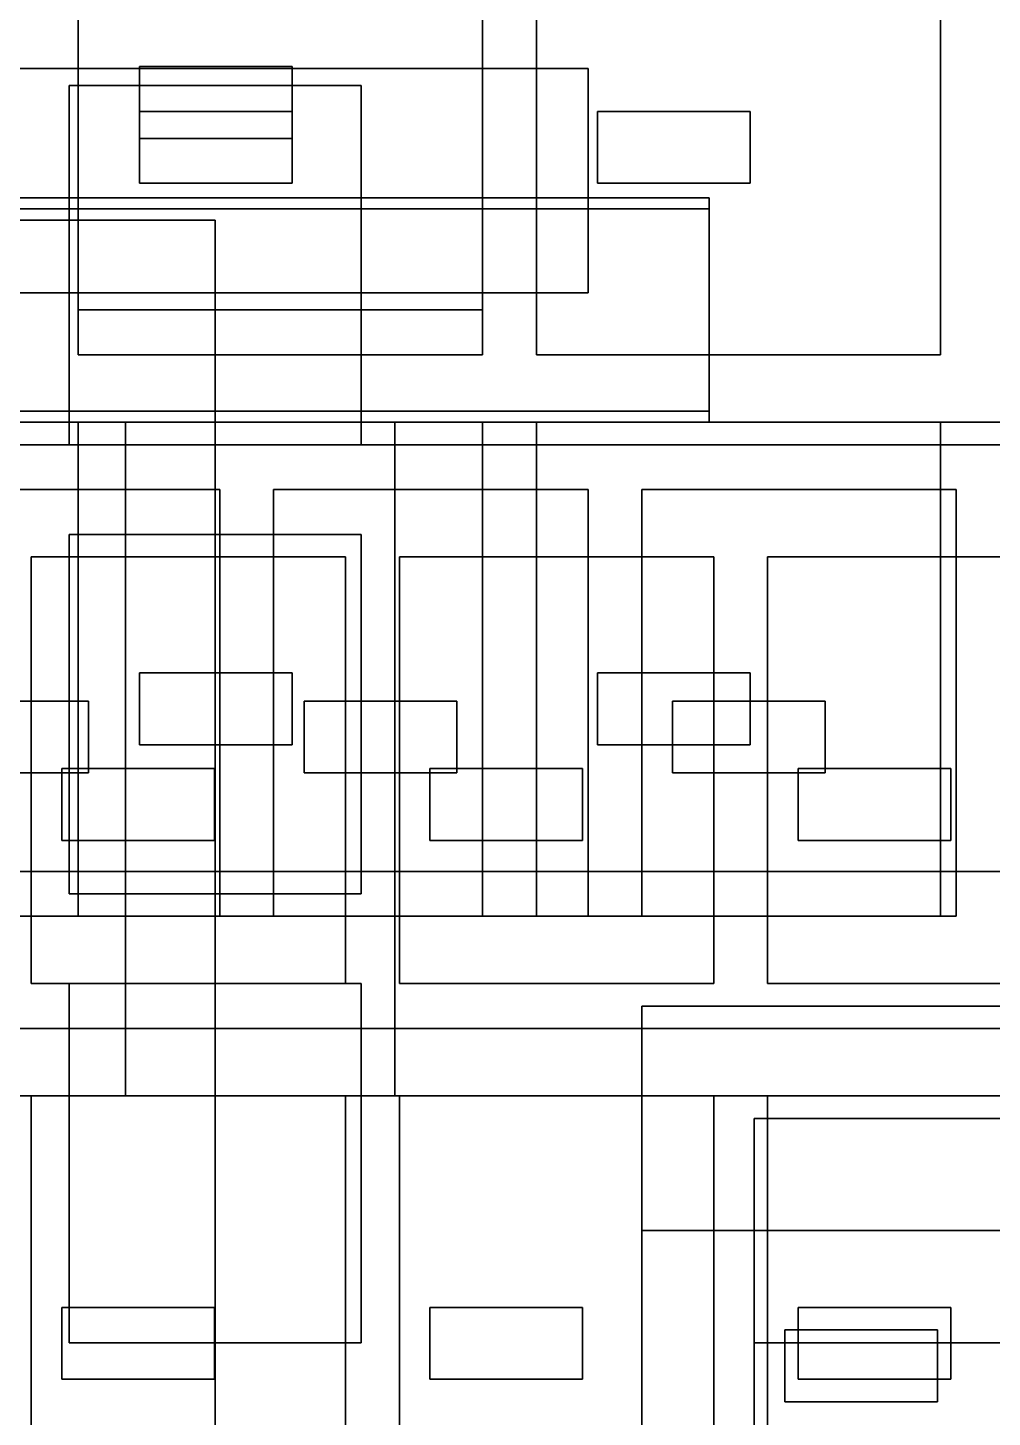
# Model space of a CAD drawing. Header units: feet. Extents: x -228 to 222, y -147 to 142.
# Drawn here: x -26.4 to 16.6, y -1.3 to 60.6 of the extents above; entities that cross this region are included whole.
import ezdxf

# ---------------------------------------------------------------- set-up
doc = ezdxf.new("R2010")
doc.units = ezdxf.units.FT
for name, color, linetype in [('bed', 7, 'CONTINUOUS'), ('corridor_patient', 7, 'CONTINUOUS'), ('corridor_restricted', 7, 'CONTINUOUS'), ('corridor_sterile', 7, 'CONTINUOUS'), ('ed', 7, 'CONTINUOUS'), ('floor', 7, 'CONTINUOUS'), ('icu', 7, 'CONTINUOUS'), ('isolation_bed', 7, 'CONTINUOUS'), ('med_surg', 7, 'CONTINUOUS'), ('nicu', 7, 'CONTINUOUS'), ('oncology', 7, 'CONTINUOUS'), ('picu', 7, 'CONTINUOUS'), ('procedure', 7, 'CONTINUOUS'), ('rehab', 7, 'CONTINUOUS'), ('telemetry', 7, 'CONTINUOUS'), ('utility', 7, 'CONTINUOUS'), ('women', 7, 'CONTINUOUS')]:
    doc.layers.add(name, color=color, linetype=linetype)

msp = doc.modelspace()

# ---------------------------------------------------------------- linework, layer by layer
at = {"layer": 'bed'}
for points in [[(-14.58, 58.84, 63.75), (-21.38, 58.84, 63.75), (-21.38, 58.84, 65.95), (-14.58, 58.84, 65.95)], [(-21.38, 58.84, 63.75), (-21.38, 55.64, 63.75), (-21.38, 55.64, 65.95), (-21.38, 58.84, 65.95)], [(-21.38, 55.64, 65.95), (-14.58, 55.64, 65.95), (-14.58, 58.84, 65.95), (-21.38, 58.84, 65.95)], [(-21.38, 55.64, 63.75), (-21.38, 58.84, 63.75), (-14.58, 58.84, 63.75), (-14.58, 55.64, 63.75)], [(-14.58, 55.64, 63.75), (-14.58, 58.84, 63.75), (-14.58, 58.84, 65.95), (-14.58, 55.64, 65.95)], [(-14.58, 56.84, 63.75), (-21.38, 56.84, 63.75), (-21.38, 56.84, 65.95), (-14.58, 56.84, 65.95)], [(-21.38, 56.84, 63.75), (-21.38, 53.64, 63.75), (-21.38, 53.64, 65.95), (-21.38, 56.84, 65.95)], [(-21.38, 53.64, 65.95), (-14.58, 53.64, 65.95), (-14.58, 56.84, 65.95), (-21.38, 56.84, 65.95)], [(-21.38, 53.64, 63.75), (-21.38, 56.84, 63.75), (-14.58, 56.84, 63.75), (-14.58, 53.64, 63.75)], [(-14.58, 53.64, 63.75), (-14.58, 56.84, 63.75), (-14.58, 56.84, 65.95), (-14.58, 53.64, 65.95)], [(5.82, 56.84, 63.75), (-0.98, 56.84, 63.75), (-0.98, 56.84, 65.95), (5.82, 56.84, 65.95)], [(-0.98, 56.84, 63.75), (-0.98, 53.64, 63.75), (-0.98, 53.64, 65.95), (-0.98, 56.84, 65.95)], [(-0.98, 53.64, 65.95), (5.82, 53.64, 65.95), (5.82, 56.84, 65.95), (-0.98, 56.84, 65.95)], [(-0.98, 53.64, 63.75), (-0.98, 56.84, 63.75), (5.82, 56.84, 63.75), (5.82, 53.64, 63.75)], [(5.82, 53.64, 63.75), (5.82, 56.84, 63.75), (5.82, 56.84, 65.95), (5.82, 53.64, 65.95)], [(-21.38, 55.64, 63.75), (-14.58, 55.64, 63.75), (-14.58, 55.64, 65.95), (-21.38, 55.64, 65.95)], [(-21.38, 53.64, 63.75), (-14.58, 53.64, 63.75), (-14.58, 53.64, 65.95), (-21.38, 53.64, 65.95)], [(-0.98, 53.64, 63.75), (5.82, 53.64, 63.75), (5.82, 53.64, 65.95), (-0.98, 53.64, 65.95)], [(-14.58, 31.84, 63.75), (-21.38, 31.84, 63.75), (-21.38, 31.84, 65.95), (-14.58, 31.84, 65.95)], [(-21.38, 31.84, 63.75), (-21.38, 28.64, 63.75), (-21.38, 28.64, 65.95), (-21.38, 31.84, 65.95)], [(-21.38, 28.64, 65.95), (-14.58, 28.64, 65.95), (-14.58, 31.84, 65.95), (-21.38, 31.84, 65.95)], [(-21.38, 28.64, 63.75), (-21.38, 31.84, 63.75), (-14.58, 31.84, 63.75), (-14.58, 28.64, 63.75)], [(-14.58, 28.64, 63.75), (-14.58, 31.84, 63.75), (-14.58, 31.84, 65.95), (-14.58, 28.64, 65.95)], [(5.82, 31.84, 63.75), (-0.98, 31.84, 63.75), (-0.98, 31.84, 65.95), (5.82, 31.84, 65.95)], [(-0.98, 31.84, 63.75), (-0.98, 28.64, 63.75), (-0.98, 28.64, 65.95), (-0.98, 31.84, 65.95)], [(-0.98, 28.64, 65.95), (5.82, 28.64, 65.95), (5.82, 31.84, 65.95), (-0.98, 31.84, 65.95)], [(-0.98, 28.64, 63.75), (-0.98, 31.84, 63.75), (5.82, 31.84, 63.75), (5.82, 28.64, 63.75)], [(5.82, 28.64, 63.75), (5.82, 31.84, 63.75), (5.82, 31.84, 65.95), (5.82, 28.64, 65.95)], [(-23.64, 30.58, 153.75), (-30.44, 30.58, 153.75), (-30.44, 30.58, 155.95), (-23.64, 30.58, 155.95)], [(-30.44, 27.38, 155.95), (-23.64, 27.38, 155.95), (-23.64, 30.58, 155.95), (-30.44, 30.58, 155.95)], [(-30.44, 27.38, 153.75), (-30.44, 30.58, 153.75), (-23.64, 30.58, 153.75), (-23.64, 27.38, 153.75)], [(-23.64, 27.38, 153.75), (-23.64, 30.58, 153.75), (-23.64, 30.58, 155.95), (-23.64, 27.38, 155.95)], [(-7.24, 30.58, 153.75), (-14.04, 30.58, 153.75), (-14.04, 30.58, 155.95), (-7.24, 30.58, 155.95)], [(-14.04, 30.58, 153.75), (-14.04, 27.38, 153.75), (-14.04, 27.38, 155.95), (-14.04, 30.58, 155.95)], [(-14.04, 27.38, 155.95), (-7.24, 27.38, 155.95), (-7.24, 30.58, 155.95), (-14.04, 30.58, 155.95)], [(-14.04, 27.38, 153.75), (-14.04, 30.58, 153.75), (-7.24, 30.58, 153.75), (-7.24, 27.38, 153.75)], [(-7.24, 27.38, 153.75), (-7.24, 30.58, 153.75), (-7.24, 30.58, 155.95), (-7.24, 27.38, 155.95)], [(9.16, 30.58, 153.75), (2.36, 30.58, 153.75), (2.36, 30.58, 155.95), (9.16, 30.58, 155.95)], [(2.36, 30.58, 153.75), (2.36, 27.38, 153.75), (2.36, 27.38, 155.95), (2.36, 30.58, 155.95)], [(2.36, 27.38, 155.95), (9.16, 27.38, 155.95), (9.16, 30.58, 155.95), (2.36, 30.58, 155.95)], [(2.36, 27.38, 153.75), (2.36, 30.58, 153.75), (9.16, 30.58, 153.75), (9.16, 27.38, 153.75)], [(9.16, 27.38, 153.75), (9.16, 30.58, 153.75), (9.16, 30.58, 155.95), (9.16, 27.38, 155.95)], [(-21.38, 28.64, 63.75), (-14.58, 28.64, 63.75), (-14.58, 28.64, 65.95), (-21.38, 28.64, 65.95)], [(-0.98, 28.64, 63.75), (5.82, 28.64, 63.75), (5.82, 28.64, 65.95), (-0.98, 28.64, 65.95)], [(-30.44, 27.38, 153.75), (-23.64, 27.38, 153.75), (-23.64, 27.38, 155.95), (-30.44, 27.38, 155.95)], [(-18.04, 27.58, 183.75), (-24.84, 27.58, 183.75), (-24.84, 27.58, 185.95), (-18.04, 27.58, 185.95)], [(-24.84, 27.58, 183.75), (-24.84, 24.38, 183.75), (-24.84, 24.38, 185.95), (-24.84, 27.58, 185.95)], [(-24.84, 24.38, 185.95), (-18.04, 24.38, 185.95), (-18.04, 27.58, 185.95), (-24.84, 27.58, 185.95)], [(-24.84, 24.38, 183.75), (-24.84, 27.58, 183.75), (-18.04, 27.58, 183.75), (-18.04, 24.38, 183.75)], [(-18.04, 24.38, 183.75), (-18.04, 27.58, 183.75), (-18.04, 27.58, 185.95), (-18.04, 24.38, 185.95)], [(-14.04, 27.38, 153.75), (-7.24, 27.38, 153.75), (-7.24, 27.38, 155.95), (-14.04, 27.38, 155.95)], [(-1.64, 27.58, 183.75), (-8.44, 27.58, 183.75), (-8.44, 27.58, 185.95), (-1.64, 27.58, 185.95)], [(-8.44, 27.58, 183.75), (-8.44, 24.38, 183.75), (-8.44, 24.38, 185.95), (-8.44, 27.58, 185.95)], [(-8.44, 24.38, 185.95), (-1.64, 24.38, 185.95), (-1.64, 27.58, 185.95), (-8.44, 27.58, 185.95)], [(-8.44, 24.38, 183.75), (-8.44, 27.58, 183.75), (-1.64, 27.58, 183.75), (-1.64, 24.38, 183.75)], [(-1.64, 24.38, 183.75), (-1.64, 27.58, 183.75), (-1.64, 27.58, 185.95), (-1.64, 24.38, 185.95)], [(2.36, 27.38, 153.75), (9.16, 27.38, 153.75), (9.16, 27.38, 155.95), (2.36, 27.38, 155.95)], [(14.76, 27.58, 183.75), (7.96, 27.58, 183.75), (7.96, 27.58, 185.95), (14.76, 27.58, 185.95)], [(7.96, 27.58, 183.75), (7.96, 24.38, 183.75), (7.96, 24.38, 185.95), (7.96, 27.58, 185.95)], [(7.96, 24.38, 185.95), (14.76, 24.38, 185.95), (14.76, 27.58, 185.95), (7.96, 27.58, 185.95)], [(7.96, 24.38, 183.75), (7.96, 27.58, 183.75), (14.76, 27.58, 183.75), (14.76, 24.38, 183.75)], [(14.76, 24.38, 183.75), (14.76, 27.58, 183.75), (14.76, 27.58, 185.95), (14.76, 24.38, 185.95)], [(-24.84, 24.38, 183.75), (-18.04, 24.38, 183.75), (-18.04, 24.38, 185.95), (-24.84, 24.38, 185.95)], [(-8.44, 24.38, 183.75), (-1.64, 24.38, 183.75), (-1.64, 24.38, 185.95), (-8.44, 24.38, 185.95)], [(7.96, 24.38, 183.75), (14.76, 24.38, 183.75), (14.76, 24.38, 185.95), (7.96, 24.38, 185.95)], [(-18.04, 3.58, 183.75), (-24.84, 3.58, 183.75), (-24.84, 3.58, 185.95), (-18.04, 3.58, 185.95)], [(-24.84, 3.58, 183.75), (-24.84, 0.38, 183.75), (-24.84, 0.38, 185.95), (-24.84, 3.58, 185.95)], [(-24.84, 0.38, 185.95), (-18.04, 0.38, 185.95), (-18.04, 3.58, 185.95), (-24.84, 3.58, 185.95)], [(-24.84, 0.38, 183.75), (-24.84, 3.58, 183.75), (-18.04, 3.58, 183.75), (-18.04, 0.38, 183.75)], [(-18.04, 0.38, 183.75), (-18.04, 3.58, 183.75), (-18.04, 3.58, 185.95), (-18.04, 0.38, 185.95)], [(-1.64, 3.58, 183.75), (-8.44, 3.58, 183.75), (-8.44, 3.58, 185.95), (-1.64, 3.58, 185.95)], [(-8.44, 3.58, 183.75), (-8.44, 0.38, 183.75), (-8.44, 0.38, 185.95), (-8.44, 3.58, 185.95)], [(-8.44, 0.38, 185.95), (-1.64, 0.38, 185.95), (-1.64, 3.58, 185.95), (-8.44, 3.58, 185.95)], [(-8.44, 0.38, 183.75), (-8.44, 3.58, 183.75), (-1.64, 3.58, 183.75), (-1.64, 0.38, 183.75)], [(-1.64, 0.38, 183.75), (-1.64, 3.58, 183.75), (-1.64, 3.58, 185.95), (-1.64, 0.38, 185.95)], [(14.76, 3.58, 183.75), (7.96, 3.58, 183.75), (7.96, 3.58, 185.95), (14.76, 3.58, 185.95)], [(7.96, 3.58, 183.75), (7.96, 0.38, 183.75), (7.96, 0.38, 185.95), (7.96, 3.58, 185.95)], [(7.96, 0.38, 185.95), (14.76, 0.38, 185.95), (14.76, 3.58, 185.95), (7.96, 3.58, 185.95)], [(7.96, 0.38, 183.75), (7.96, 3.58, 183.75), (14.76, 3.58, 183.75), (14.76, 0.38, 183.75)], [(14.76, 0.38, 183.75), (14.76, 3.58, 183.75), (14.76, 3.58, 185.95), (14.76, 0.38, 185.95)], [(-24.84, 0.38, 183.75), (-18.04, 0.38, 183.75), (-18.04, 0.38, 185.95), (-24.84, 0.38, 185.95)], [(-8.44, 0.38, 183.75), (-1.64, 0.38, 183.75), (-1.64, 0.38, 185.95), (-8.44, 0.38, 185.95)], [(7.96, 0.38, 183.75), (14.76, 0.38, 183.75), (14.76, 0.38, 185.95), (7.96, 0.38, 185.95)]]:
    msp.add_3dface(points, dxfattribs=at)
at = {"layer": 'corridor_patient'}
for points in [[(-1.4, 58.76, 32.4), (-69.4, 58.76, 32.4), (-69.4, 58.76, 33.6), (-1.4, 58.76, 33.6)], [(-69.4, 48.76, 33.6), (-1.4, 48.76, 33.6), (-1.4, 58.76, 33.6), (-69.4, 58.76, 33.6)], [(-69.4, 48.76, 32.4), (-69.4, 58.76, 32.4), (-1.4, 58.76, 32.4), (-1.4, 48.76, 32.4)], [(-1.4, 48.76, 32.4), (-1.4, 58.76, 32.4), (-1.4, 58.76, 33.6), (-1.4, 48.76, 33.6)], [(4, 53, 62.4), (-64, 53, 62.4), (-64, 53, 63.6), (4, 53, 63.6)], [(-64, 43, 63.6), (4, 43, 63.6), (4, 53, 63.6), (-64, 53, 63.6)], [(-64, 43, 62.4), (-64, 53, 62.4), (4, 53, 62.4), (4, 43, 62.4)], [(4, 43, 62.4), (4, 53, 62.4), (4, 53, 63.6), (4, 43, 63.6)], [(4, 52.5, 122.4), (-64, 52.5, 122.4), (-64, 52.5, 123.6), (4, 52.5, 123.6)], [(-64, 43.5, 123.6), (4, 43.5, 123.6), (4, 52.5, 123.6), (-64, 52.5, 123.6)], [(-64, 43.5, 122.4), (-64, 52.5, 122.4), (4, 52.5, 122.4), (4, 43.5, 122.4)], [(4, 43.5, 122.4), (4, 52.5, 122.4), (4, 52.5, 123.6), (4, 43.5, 123.6)], [(-69.4, 48.76, 32.4), (-1.4, 48.76, 32.4), (-1.4, 48.76, 33.6), (-69.4, 48.76, 33.6)], [(-64, 43.5, 122.4), (4, 43.5, 122.4), (4, 43.5, 123.6), (-64, 43.5, 123.6)], [(-64, 43, 62.4), (4, 43, 62.4), (4, 43, 63.6), (-64, 43, 63.6)]]:
    msp.add_3dface(points, dxfattribs=at)
at = {"layer": 'corridor_restricted'}
for points in [[(-1.4, 58.76, 47.4), (-69.4, 58.76, 47.4), (-69.4, 58.76, 48.6), (-1.4, 58.76, 48.6)], [(-69.4, 48.76, 48.6), (-1.4, 48.76, 48.6), (-1.4, 58.76, 48.6), (-69.4, 58.76, 48.6)], [(-69.4, 48.76, 47.4), (-69.4, 58.76, 47.4), (-1.4, 58.76, 47.4), (-1.4, 48.76, 47.4)], [(-1.4, 48.76, 47.4), (-1.4, 58.76, 47.4), (-1.4, 58.76, 48.6), (-1.4, 48.76, 48.6)], [(-69.4, 48.76, 47.4), (-1.4, 48.76, 47.4), (-1.4, 48.76, 48.6), (-69.4, 48.76, 48.6)]]:
    msp.add_3dface(points, dxfattribs=at)
at = {"layer": 'corridor_sterile'}
for points in [[(54, 13, 45), (-54, 13, 45), (-54, 13, 49.4), (54, 13, 49.4)], [(-54, -13, 49.4), (54, -13, 49.4), (54, 13, 49.4), (-54, 13, 49.4)], [(-54, -13, 45), (-54, 13, 45), (54, 13, 45), (54, -13, 45)]]:
    msp.add_3dface(points, dxfattribs=at)
at = {"layer": 'ed'}
for points in [[(-11.5, 58, 30), (-24.5, 58, 30), (-24.5, 58, 34.6), (-11.5, 58, 34.6)], [(-24.5, 58, 30), (-24.5, 42, 30), (-24.5, 42, 34.6), (-24.5, 58, 34.6)], [(-24.5, 42, 34.6), (-11.5, 42, 34.6), (-11.5, 58, 34.6), (-24.5, 58, 34.6)], [(-24.5, 42, 30), (-24.5, 58, 30), (-11.5, 58, 30), (-11.5, 42, 30)], [(-11.5, 42, 30), (-11.5, 58, 30), (-11.5, 58, 34.6), (-11.5, 42, 34.6)], [(-24.5, 42, 30), (-11.5, 42, 30), (-11.5, 42, 34.6), (-24.5, 42, 34.6)], [(-11.5, 38, 30), (-24.5, 38, 30), (-24.5, 38, 34.6), (-11.5, 38, 34.6)], [(-24.5, 38, 30), (-24.5, 22, 30), (-24.5, 22, 34.6), (-24.5, 38, 34.6)], [(-24.5, 22, 34.6), (-11.5, 22, 34.6), (-11.5, 38, 34.6), (-24.5, 38, 34.6)], [(-24.5, 22, 30), (-24.5, 38, 30), (-11.5, 38, 30), (-11.5, 22, 30)], [(-11.5, 22, 30), (-11.5, 38, 30), (-11.5, 38, 34.6), (-11.5, 22, 34.6)], [(-24.5, 22, 30), (-11.5, 22, 30), (-11.5, 22, 34.6), (-24.5, 22, 34.6)], [(-11.5, 18, 30), (-24.5, 18, 30), (-24.5, 18, 34.6), (-11.5, 18, 34.6)], [(-24.5, 18, 30), (-24.5, 2, 30), (-24.5, 2, 34.6), (-24.5, 18, 34.6)], [(-24.5, 2, 34.6), (-11.5, 2, 34.6), (-11.5, 18, 34.6), (-24.5, 18, 34.6)], [(-24.5, 2, 30), (-24.5, 18, 30), (-11.5, 18, 30), (-11.5, 2, 30)], [(-11.5, 2, 30), (-11.5, 18, 30), (-11.5, 18, 34.6), (-11.5, 2, 34.6)], [(-24.5, 2, 30), (-11.5, 2, 30), (-11.5, 2, 34.6), (-24.5, 2, 34.6)]]:
    msp.add_3dface(points, dxfattribs=at)
at = {"layer": 'floor'}
for points in [[(-215, -135, 0.275), (215, -135, 0.275), (215, 135, 0.275), (-215, 135, 0.275)], [(-215, -135, -0.275), (-215, 135, -0.275), (215, 135, -0.275), (215, -135, -0.275)], [(-215, -135, 15.275), (215, -135, 15.275), (215, 135, 15.275), (-215, 135, 15.275)], [(-215, -135, 14.725), (-215, 135, 14.725), (215, 135, 14.725), (215, -135, 14.725)], [(-215, -135, 30.275), (215, -135, 30.275), (215, 135, 30.275), (-215, 135, 30.275)], [(-215, -135, 29.725), (-215, 135, 29.725), (215, 135, 29.725), (215, -135, 29.725)], [(-215, -135, 45.275), (215, -135, 45.275), (215, 135, 45.275), (-215, 135, 45.275)], [(-215, -135, 44.725), (-215, 135, 44.725), (215, 135, 44.725), (215, -135, 44.725)], [(-215, -135, 60.275), (215, -135, 60.275), (215, 135, 60.275), (-215, 135, 60.275)], [(-215, -135, 59.725), (-215, 135, 59.725), (215, 135, 59.725), (215, -135, 59.725)], [(-165, -105, 75.275), (165, -105, 75.275), (165, 105, 75.275), (-165, 105, 75.275)], [(-165, -105, 74.725), (-165, 105, 74.725), (165, 105, 74.725), (165, -105, 74.725)], [(-165, -105, 90.275), (165, -105, 90.275), (165, 105, 90.275), (-165, 105, 90.275)], [(-165, -105, 89.725), (-165, 105, 89.725), (165, 105, 89.725), (165, -105, 89.725)], [(-165, -105, 105.275), (165, -105, 105.275), (165, 105, 105.275), (-165, 105, 105.275)], [(-165, -105, 104.725), (-165, 105, 104.725), (165, 105, 104.725), (165, -105, 104.725)], [(-165, -105, 120.275), (165, -105, 120.275), (165, 105, 120.275), (-165, 105, 120.275)], [(-165, -105, 119.725), (-165, 105, 119.725), (165, 105, 119.725), (165, -105, 119.725)], [(-165, -105, 135.275), (165, -105, 135.275), (165, 105, 135.275), (-165, 105, 135.275)], [(-165, -105, 134.725), (-165, 105, 134.725), (165, 105, 134.725), (165, -105, 134.725)], [(-165, -105, 150.275), (165, -105, 150.275), (165, 105, 150.275), (-165, 105, 150.275)], [(-165, -105, 149.725), (-165, 105, 149.725), (165, 105, 149.725), (165, -105, 149.725)], [(-165, -105, 165.275), (165, -105, 165.275), (165, 105, 165.275), (-165, 105, 165.275)], [(-165, -105, 164.725), (-165, 105, 164.725), (165, 105, 164.725), (165, -105, 164.725)], [(-165, -105, 180.275), (165, -105, 180.275), (165, 105, 180.275), (-165, 105, 180.275)], [(-165, -105, 179.725), (-165, 105, 179.725), (165, 105, 179.725), (165, -105, 179.725)], [(-165, -95, 195.275), (165, -95, 195.275), (165, 95, 195.275), (-165, 95, 195.275)], [(-165, -95, 194.725), (-165, 95, 194.725), (165, 95, 194.725), (165, -95, 194.725)], [(-165, -95, 210.275), (165, -95, 210.275), (165, 95, 210.275), (-165, 95, 210.275)], [(-165, -95, 209.725), (-165, 95, 209.725), (165, 95, 209.725), (165, -95, 209.725)], [(-130, -75, 225.275), (130, -75, 225.275), (130, 75, 225.275), (-130, 75, 225.275)], [(-130, -75, 224.725), (-130, 75, 224.725), (130, 75, 224.725), (130, -75, 224.725)]]:
    msp.add_3dface(points, dxfattribs=at)
at = {"layer": 'icu'}
for points in [[(-47.5, 16, 62.5), (87.5, 16, 62.5), (87.5, 100, 62.5), (-47.5, 100, 62.5)], [(-47.5, 16, 60), (-47.5, 100, 60), (87.5, 100, 60), (87.5, 16, 60)], [(-24.1, 70, 60), (-24.1, 48, 60), (-24.1, 48, 64.2), (-24.1, 70, 64.2)], [(-24.1, 48, 64.2), (-6.1, 48, 64.2), (-6.1, 70, 64.2), (-24.1, 70, 64.2)], [(-24.1, 48, 60), (-24.1, 70, 60), (-6.1, 70, 60), (-6.1, 48, 60)], [(-6.1, 48, 60), (-6.1, 70, 60), (-6.1, 70, 64.2), (-6.1, 48, 64.2)], [(-24.1, 68, 60), (-24.1, 46, 60), (-24.1, 46, 64.2), (-24.1, 68, 64.2)], [(-24.1, 46, 64.2), (-6.1, 46, 64.2), (-6.1, 68, 64.2), (-24.1, 68, 64.2)], [(-24.1, 46, 60), (-24.1, 68, 60), (-6.1, 68, 60), (-6.1, 46, 60)], [(-6.1, 46, 60), (-6.1, 68, 60), (-6.1, 68, 64.2), (-6.1, 46, 64.2)], [(-3.7, 68, 60), (-3.7, 46, 60), (-3.7, 46, 64.2), (-3.7, 68, 64.2)], [(-3.7, 46, 64.2), (14.3, 46, 64.2), (14.3, 68, 64.2), (-3.7, 68, 64.2)], [(-3.7, 46, 60), (-3.7, 68, 60), (14.3, 68, 60), (14.3, 46, 60)], [(14.3, 46, 60), (14.3, 68, 60), (14.3, 68, 64.2), (14.3, 46, 64.2)], [(-24.1, 48, 60), (-6.1, 48, 60), (-6.1, 48, 64.2), (-24.1, 48, 64.2)], [(-24.1, 46, 60), (-6.1, 46, 60), (-6.1, 46, 64.2), (-24.1, 46, 64.2)], [(-3.7, 46, 60), (14.3, 46, 60), (14.3, 46, 64.2), (-3.7, 46, 64.2)], [(-6.1, 43, 60), (-24.1, 43, 60), (-24.1, 43, 64.2), (-6.1, 43, 64.2)], [(-24.1, 43, 60), (-24.1, 21, 60), (-24.1, 21, 64.2), (-24.1, 43, 64.2)], [(-24.1, 21, 64.2), (-6.1, 21, 64.2), (-6.1, 43, 64.2), (-24.1, 43, 64.2)], [(-24.1, 21, 60), (-24.1, 43, 60), (-6.1, 43, 60), (-6.1, 21, 60)], [(-6.1, 21, 60), (-6.1, 43, 60), (-6.1, 43, 64.2), (-6.1, 21, 64.2)], [(14.3, 43, 60), (-3.7, 43, 60), (-3.7, 43, 64.2), (14.3, 43, 64.2)], [(-3.7, 43, 60), (-3.7, 21, 60), (-3.7, 21, 64.2), (-3.7, 43, 64.2)], [(-3.7, 21, 64.2), (14.3, 21, 64.2), (14.3, 43, 64.2), (-3.7, 43, 64.2)], [(-3.7, 21, 60), (-3.7, 43, 60), (14.3, 43, 60), (14.3, 21, 60)], [(14.3, 21, 60), (14.3, 43, 60), (14.3, 43, 64.2), (14.3, 21, 64.2)], [(-24.1, 21, 60), (-6.1, 21, 60), (-6.1, 21, 64.2), (-24.1, 21, 64.2)], [(-3.7, 21, 60), (14.3, 21, 60), (14.3, 21, 64.2), (-3.7, 21, 64.2)], [(-47.5, 16, 60), (87.5, 16, 60), (87.5, 16, 62.5), (-47.5, 16, 62.5)]]:
    msp.add_3dface(points, dxfattribs=at)
at = {"layer": 'isolation_bed'}
for points in [[(14.16, 2.58, 138.75), (7.36, 2.58, 138.75), (7.36, 2.58, 140.95), (14.16, 2.58, 140.95)], [(7.36, 2.58, 138.75), (7.36, -0.62, 138.75), (7.36, -0.62, 140.95), (7.36, 2.58, 140.95)], [(7.36, -0.62, 140.95), (14.16, -0.62, 140.95), (14.16, 2.58, 140.95), (7.36, 2.58, 140.95)], [(7.36, -0.62, 138.75), (7.36, 2.58, 138.75), (14.16, 2.58, 138.75), (14.16, -0.62, 138.75)], [(14.16, -0.62, 138.75), (14.16, 2.58, 138.75), (14.16, 2.58, 140.95), (14.16, -0.62, 140.95)], [(7.36, -0.62, 138.75), (14.16, -0.62, 138.75), (14.16, -0.62, 140.95), (7.36, -0.62, 140.95)]]:
    msp.add_3dface(points, dxfattribs=at)
at = {"layer": 'med_surg'}
for points in [[(-18, 52, 75), (-146, 52, 75), (-146, 52, 77.5), (-18, 52, 77.5)], [(-146, -52, 77.5), (-18, -52, 77.5), (-18, 52, 77.5), (-146, 52, 77.5)], [(-146, -52, 75), (-146, 52, 75), (-18, 52, 75), (-18, -52, 75)], [(-18, 52, 90), (-146, 52, 90), (-146, 52, 92.5), (-18, 52, 92.5)], [(-146, -52, 92.5), (-18, -52, 92.5), (-18, 52, 92.5), (-146, 52, 92.5)], [(-146, -52, 90), (-146, 52, 90), (-18, 52, 90), (-18, -52, 90)], [(-18, 52, 105), (-146, 52, 105), (-146, 52, 107.5), (-18, 52, 107.5)], [(-146, -52, 107.5), (-18, -52, 107.5), (-18, 52, 107.5), (-146, 52, 107.5)], [(-146, -52, 105), (-146, 52, 105), (-18, 52, 105), (-18, -52, 105)], [(-18, -52, 75), (-18, 52, 75), (-18, 52, 77.5), (-18, -52, 77.5)], [(-18, -52, 90), (-18, 52, 90), (-18, 52, 92.5), (-18, -52, 92.5)], [(-18, -52, 105), (-18, 52, 105), (-18, 52, 107.5), (-18, -52, 107.5)]]:
    msp.add_3dface(points, dxfattribs=at)
at = {"layer": 'nicu'}
for points in [[(-86, 16, 152.5), (42, 16, 152.5), (42, 100, 152.5), (-86, 100, 152.5)], [(-86, 16, 150), (-86, 100, 150), (42, 100, 150), (42, 16, 150)], [(-17.8, 40, 150), (-31.8, 40, 150), (-31.8, 40, 154.2), (-17.8, 40, 154.2)], [(-31.8, 21, 154.2), (-17.8, 21, 154.2), (-17.8, 40, 154.2), (-31.8, 40, 154.2)], [(-31.8, 21, 150), (-31.8, 40, 150), (-17.8, 40, 150), (-17.8, 21, 150)], [(-17.8, 21, 150), (-17.8, 40, 150), (-17.8, 40, 154.2), (-17.8, 21, 154.2)], [(-1.4, 40, 150), (-15.4, 40, 150), (-15.4, 40, 154.2), (-1.4, 40, 154.2)], [(-15.4, 40, 150), (-15.4, 21, 150), (-15.4, 21, 154.2), (-15.4, 40, 154.2)], [(-15.4, 21, 154.2), (-1.4, 21, 154.2), (-1.4, 40, 154.2), (-15.4, 40, 154.2)], [(-15.4, 21, 150), (-15.4, 40, 150), (-1.4, 40, 150), (-1.4, 21, 150)], [(-1.4, 21, 150), (-1.4, 40, 150), (-1.4, 40, 154.2), (-1.4, 21, 154.2)], [(15, 40, 150), (1, 40, 150), (1, 40, 154.2), (15, 40, 154.2)], [(1, 40, 150), (1, 21, 150), (1, 21, 154.2), (1, 40, 154.2)], [(1, 21, 154.2), (15, 21, 154.2), (15, 40, 154.2), (1, 40, 154.2)], [(1, 21, 150), (1, 40, 150), (15, 40, 150), (15, 21, 150)], [(15, 21, 150), (15, 40, 150), (15, 40, 154.2), (15, 21, 154.2)], [(-31.8, 21, 150), (-17.8, 21, 150), (-17.8, 21, 154.2), (-31.8, 21, 154.2)], [(-15.4, 21, 150), (-1.4, 21, 150), (-1.4, 21, 154.2), (-15.4, 21, 154.2)], [(1, 21, 150), (15, 21, 150), (15, 21, 154.2), (1, 21, 154.2)], [(-86, 16, 150), (42, 16, 150), (42, 16, 152.5), (-86, 16, 152.5)]]:
    msp.add_3dface(points, dxfattribs=at)
at = {"layer": 'oncology'}
for points in [[(-18, 52, 165), (-146, 52, 165), (-146, 52, 167.5), (-18, 52, 167.5)], [(-146, -52, 167.5), (-18, -52, 167.5), (-18, 52, 167.5), (-146, 52, 167.5)], [(-146, -52, 165), (-146, 52, 165), (-18, 52, 165), (-18, -52, 165)], [(-18, -52, 165), (-18, 52, 165), (-18, 52, 167.5), (-18, -52, 167.5)]]:
    msp.add_3dface(points, dxfattribs=at)
at = {"layer": 'picu'}
for points in [[(129, 7, 150), (1, 7, 150), (1, 7, 152.5), (129, 7, 152.5)], [(1, 7, 150), (1, -77, 150), (1, -77, 152.5), (1, 7, 152.5)], [(1, -77, 152.5), (129, -77, 152.5), (129, 7, 152.5), (1, 7, 152.5)], [(1, -77, 150), (1, 7, 150), (129, 7, 150), (129, -77, 150)], [(20, 2, 150), (6, 2, 150), (6, 2, 154.2), (20, 2, 154.2)], [(6, 2, 150), (6, -17, 150), (6, -17, 154.2), (6, 2, 154.2)], [(6, -17, 154.2), (20, -17, 154.2), (20, 2, 154.2), (6, 2, 154.2)], [(6, -17, 150), (6, 2, 150), (20, 2, 150), (20, -17, 150)]]:
    msp.add_3dface(points, dxfattribs=at)
at = {"layer": 'procedure'}
for points in [[(-22, 43, 45), (-54, 43, 45), (-54, 43, 50.4), (-22, 43, 50.4)], [(-54, 13, 50.4), (-22, 13, 50.4), (-22, 43, 50.4), (-54, 43, 50.4)], [(-54, 13, 45), (-54, 43, 45), (-22, 43, 45), (-22, 13, 45)], [(-22, 13, 45), (-22, 43, 45), (-22, 43, 50.4), (-22, 13, 50.4)], [(22, 43, 45), (-10, 43, 45), (-10, 43, 50.4), (22, 43, 50.4)], [(-10, 43, 45), (-10, 13, 45), (-10, 13, 50.4), (-10, 43, 50.4)], [(-10, 13, 50.4), (22, 13, 50.4), (22, 43, 50.4), (-10, 43, 50.4)], [(-10, 13, 45), (-10, 43, 45), (22, 43, 45), (22, 13, 45)], [(-54, 13, 45), (-22, 13, 45), (-22, 13, 50.4), (-54, 13, 50.4)], [(-10, 13, 45), (22, 13, 45), (22, 13, 50.4), (-10, 13, 50.4)]]:
    msp.add_3dface(points, dxfattribs=at)
at = {"layer": 'rehab'}
for points in [[(64, 42, 180), (-64, 42, 180), (-64, 42, 182.5), (64, 42, 182.5)], [(-64, -42, 182.5), (64, -42, 182.5), (64, 42, 182.5), (-64, 42, 182.5)], [(-64, -42, 180), (-64, 42, 180), (64, 42, 180), (64, -42, 180)], [(-12.2, 37, 180), (-26.2, 37, 180), (-26.2, 37, 184.2), (-12.2, 37, 184.2)], [(-26.2, 37, 180), (-26.2, 18, 180), (-26.2, 18, 184.2), (-26.2, 37, 184.2)], [(-26.2, 18, 184.2), (-12.2, 18, 184.2), (-12.2, 37, 184.2), (-26.2, 37, 184.2)], [(-26.2, 18, 180), (-26.2, 37, 180), (-12.2, 37, 180), (-12.2, 18, 180)], [(-12.2, 18, 180), (-12.2, 37, 180), (-12.2, 37, 184.2), (-12.2, 18, 184.2)], [(4.2, 37, 180), (-9.8, 37, 180), (-9.8, 37, 184.2), (4.2, 37, 184.2)], [(-9.8, 37, 180), (-9.8, 18, 180), (-9.8, 18, 184.2), (-9.8, 37, 184.2)], [(-9.8, 18, 184.2), (4.2, 18, 184.2), (4.2, 37, 184.2), (-9.8, 37, 184.2)], [(-9.8, 18, 180), (-9.8, 37, 180), (4.2, 37, 180), (4.2, 18, 180)], [(4.2, 18, 180), (4.2, 37, 180), (4.2, 37, 184.2), (4.2, 18, 184.2)], [(20.6, 37, 180), (6.6, 37, 180), (6.6, 37, 184.2), (20.6, 37, 184.2)], [(6.6, 37, 180), (6.6, 18, 180), (6.6, 18, 184.2), (6.6, 37, 184.2)], [(6.6, 18, 184.2), (20.6, 18, 184.2), (20.6, 37, 184.2), (6.6, 37, 184.2)], [(6.6, 18, 180), (6.6, 37, 180), (20.6, 37, 180), (20.6, 18, 180)], [(-26.2, 18, 180), (-12.2, 18, 180), (-12.2, 18, 184.2), (-26.2, 18, 184.2)], [(-9.8, 18, 180), (4.2, 18, 180), (4.2, 18, 184.2), (-9.8, 18, 184.2)], [(6.6, 18, 180), (20.6, 18, 180), (20.6, 18, 184.2), (6.6, 18, 184.2)], [(-12.2, 13, 180), (-26.2, 13, 180), (-26.2, 13, 184.2), (-12.2, 13, 184.2)], [(-26.2, 13, 180), (-26.2, -6, 180), (-26.2, -6, 184.2), (-26.2, 13, 184.2)], [(-26.2, -6, 184.2), (-12.2, -6, 184.2), (-12.2, 13, 184.2), (-26.2, 13, 184.2)], [(-26.2, -6, 180), (-26.2, 13, 180), (-12.2, 13, 180), (-12.2, -6, 180)], [(-12.2, -6, 180), (-12.2, 13, 180), (-12.2, 13, 184.2), (-12.2, -6, 184.2)], [(4.2, 13, 180), (-9.8, 13, 180), (-9.8, 13, 184.2), (4.2, 13, 184.2)], [(-9.8, 13, 180), (-9.8, -6, 180), (-9.8, -6, 184.2), (-9.8, 13, 184.2)], [(-9.8, -6, 184.2), (4.2, -6, 184.2), (4.2, 13, 184.2), (-9.8, 13, 184.2)], [(-9.8, -6, 180), (-9.8, 13, 180), (4.2, 13, 180), (4.2, -6, 180)], [(4.2, -6, 180), (4.2, 13, 180), (4.2, 13, 184.2), (4.2, -6, 184.2)], [(20.6, 13, 180), (6.6, 13, 180), (6.6, 13, 184.2), (20.6, 13, 184.2)], [(6.6, 13, 180), (6.6, -6, 180), (6.6, -6, 184.2), (6.6, 13, 184.2)], [(6.6, -6, 184.2), (20.6, -6, 184.2), (20.6, 13, 184.2), (6.6, 13, 184.2)], [(6.6, -6, 180), (6.6, 13, 180), (20.6, 13, 180), (20.6, -6, 180)]]:
    msp.add_3dface(points, dxfattribs=at)
at = {"layer": 'telemetry'}
for points in [[(-18, 52, 120), (-146, 52, 120), (-146, 52, 122.5), (-18, 52, 122.5)], [(-146, -52, 122.5), (-18, -52, 122.5), (-18, 52, 122.5), (-146, 52, 122.5)], [(-146, -52, 120), (-146, 52, 120), (-18, 52, 120), (-18, -52, 120)], [(-18, -52, 120), (-18, 52, 120), (-18, 52, 122.5), (-18, -52, 122.5)]]:
    msp.add_3dface(points, dxfattribs=at)
at = {"layer": 'utility'}
for points in [[(90, 23, 225), (-90, 23, 225), (-90, 23, 230), (90, 23, 230)], [(-90, -51, 230), (90, -51, 230), (90, 23, 230), (-90, 23, 230)], [(-90, -51, 225), (-90, 23, 225), (90, 23, 225), (90, -51, 225)]]:
    msp.add_3dface(points, dxfattribs=at)
at = {"layer": 'women'}
for points in [[(-86, 16, 137.5), (42, 16, 137.5), (42, 100, 137.5), (-86, 100, 137.5)], [(-86, 16, 135), (-86, 100, 135), (42, 100, 135), (42, 16, 135)], [(129, 17, 135), (1, 17, 135), (1, 17, 137.5), (129, 17, 137.5)], [(1, 17, 135), (1, -87, 135), (1, -87, 137.5), (1, 17, 137.5)], [(1, -87, 137.5), (129, -87, 137.5), (129, 17, 137.5), (1, 17, 137.5)], [(1, -87, 135), (1, 17, 135), (129, 17, 135), (129, -87, 135)], [(-86, 16, 135), (42, 16, 135), (42, 16, 137.5), (-86, 16, 137.5)], [(20, 12, 135), (6, 12, 135), (6, 12, 139.2), (20, 12, 139.2)], [(6, 12, 135), (6, -7, 135), (6, -7, 139.2), (6, 12, 139.2)], [(6, -7, 139.2), (20, -7, 139.2), (20, 12, 139.2), (6, 12, 139.2)], [(6, -7, 135), (6, 12, 135), (20, 12, 135), (20, -7, 135)]]:
    msp.add_3dface(points, dxfattribs=at)

doc.saveas('drawing.dxf')
